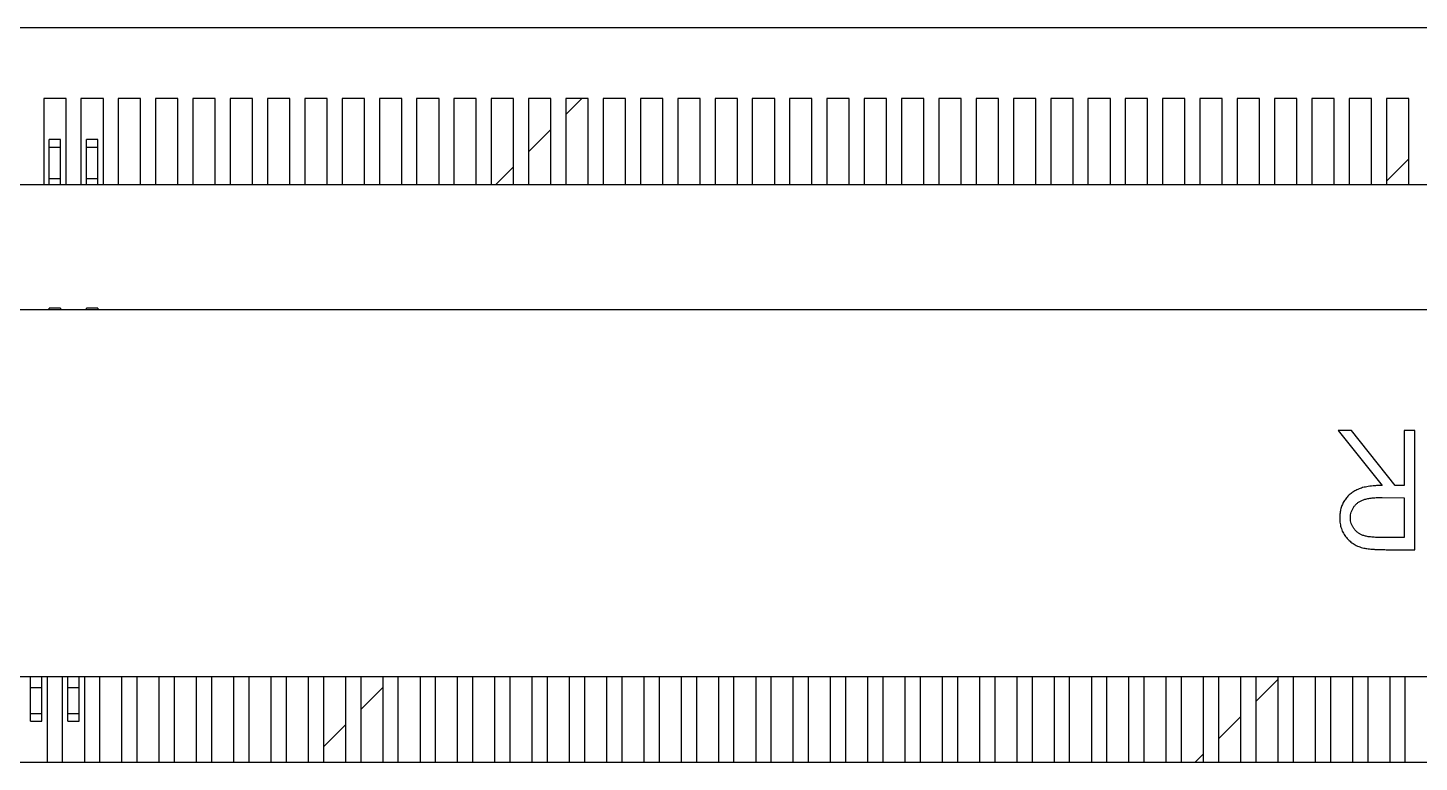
# Model space of a CAD drawing. Header units: millimetres. Extents: x 0 to 841, y 0 to 594.
# Drawn here: x 434.05 to 452.7, y 370.23 to 380.08 of the extents above; entities that cross this region are included whole.
import ezdxf

# ---------------------------------------------------------------- set-up
doc = ezdxf.new("R2010")
doc.units = ezdxf.units.MM
doc.header["$LTSCALE"] = 46.255
doc.layers.add('ASSEM_MEM', color=7, linetype='CONTINUOUS')

msp = doc.modelspace()

# ---------------------------------------------------------------- linework, layer by layer
at = {"layer": 'ASSEM_MEM', "color": 4, "linetype": 'CONTINUOUS'}
for p, q in [((463.357, 380.082), (400.707, 380.082)), ((434.562, 379.132), (434.262, 379.132)), ((434.262, 379.132), (434.262, 377.982)), ((434.562, 377.982), (434.562, 379.132)), ((435.062, 379.132), (434.762, 379.132)), ((434.762, 379.132), (434.762, 377.982)), ((435.062, 377.982), (435.062, 379.132)), ((435.562, 379.132), (435.262, 379.132)), ((435.262, 379.132), (435.262, 377.982)), ((435.562, 377.982), (435.562, 379.132)), ((436.062, 379.132), (435.762, 379.132)), ((435.762, 379.132), (435.762, 377.982)), ((436.062, 377.982), (436.062, 379.132)), ((436.562, 379.132), (436.262, 379.132)), ((436.262, 379.132), (436.262, 377.982)), ((436.562, 377.982), (436.562, 379.132)), ((437.062, 379.132), (436.762, 379.132)), ((436.762, 379.132), (436.762, 377.982)), ((437.062, 377.982), (437.062, 379.132)), ((437.562, 379.132), (437.262, 379.132)), ((437.262, 379.132), (437.262, 377.982)), ((437.562, 377.982), (437.562, 379.132)), ((438.062, 379.132), (437.762, 379.132)), ((437.762, 379.132), (437.762, 377.982)), ((438.062, 377.982), (438.062, 379.132)), ((438.562, 379.132), (438.262, 379.132)), ((438.262, 379.132), (438.262, 377.982)), ((438.562, 377.982), (438.562, 379.132)), ((439.062, 379.132), (438.762, 379.132)), ((438.762, 379.132), (438.762, 377.982)), ((439.062, 377.982), (439.062, 379.132)), ((439.562, 379.132), (439.262, 379.132)), ((439.262, 379.132), (439.262, 377.982)), ((439.562, 377.982), (439.562, 379.132)), ((440.062, 379.132), (439.762, 379.132)), ((439.762, 379.132), (439.762, 377.982)), ((440.062, 377.982), (440.062, 379.132)), ((440.562, 379.132), (440.262, 379.132)), ((440.262, 379.132), (440.262, 377.982)), ((440.562, 377.982), (440.562, 379.132)), ((441.062, 379.132), (440.762, 379.132)), ((440.762, 379.132), (440.762, 377.982)), ((441.062, 377.982), (441.062, 379.132)), ((441.562, 379.132), (441.262, 379.132)), ((441.262, 379.132), (441.262, 377.982)), ((441.562, 377.982), (441.562, 379.132)), ((442.062, 379.132), (441.762, 379.132)), ((441.762, 379.132), (441.762, 377.982)), ((442.062, 377.982), (442.062, 379.132)), ((442.562, 379.132), (442.262, 379.132)), ((442.262, 379.132), (442.262, 377.982)), ((442.562, 377.982), (442.562, 379.132)), ((443.062, 379.132), (442.762, 379.132)), ((442.762, 379.132), (442.762, 377.982)), ((443.062, 377.982), (443.062, 379.132)), ((443.562, 379.132), (443.262, 379.132)), ((443.262, 379.132), (443.262, 377.982)), ((443.562, 377.982), (443.562, 379.132)), ((444.062, 379.132), (443.762, 379.132)), ((443.762, 379.132), (443.762, 377.982)), ((444.062, 377.982), (444.062, 379.132)), ((444.562, 379.132), (444.262, 379.132)), ((444.262, 379.132), (444.262, 377.982)), ((444.562, 377.982), (444.562, 379.132)), ((445.062, 379.132), (444.762, 379.132)), ((444.762, 379.132), (444.762, 377.982)), ((445.062, 377.982), (445.062, 379.132)), ((445.562, 379.132), (445.262, 379.132)), ((445.262, 379.132), (445.262, 377.982)), ((445.562, 377.982), (445.562, 379.132)), ((446.062, 379.132), (445.762, 379.132)), ((445.762, 379.132), (445.762, 377.982)), ((446.062, 377.982), (446.062, 379.132)), ((446.562, 379.132), (446.262, 379.132)), ((446.262, 379.132), (446.262, 377.982)), ((446.562, 377.982), (446.562, 379.132)), ((447.062, 379.132), (446.762, 379.132)), ((446.762, 379.132), (446.762, 377.982)), ((447.062, 377.982), (447.062, 379.132)), ((447.562, 379.132), (447.262, 379.132)), ((447.262, 379.132), (447.262, 377.982)), ((447.562, 377.982), (447.562, 379.132)), ((448.062, 379.132), (447.762, 379.132)), ((447.762, 379.132), (447.762, 377.982)), ((448.062, 377.982), (448.062, 379.132)), ((448.562, 379.132), (448.262, 379.132)), ((448.262, 379.132), (448.262, 377.982)), ((448.562, 377.982), (448.562, 379.132)), ((449.062, 379.132), (448.762, 379.132)), ((448.762, 379.132), (448.762, 377.982)), ((449.062, 377.982), (449.062, 379.132)), ((449.562, 379.132), (449.262, 379.132)), ((449.262, 379.132), (449.262, 377.982)), ((449.562, 377.982), (449.562, 379.132)), ((450.062, 379.132), (449.762, 379.132)), ((449.762, 379.132), (449.762, 377.982)), ((450.062, 377.982), (450.062, 379.132)), ((450.562, 379.132), (450.262, 379.132)), ((450.262, 379.132), (450.262, 377.982)), ((450.562, 377.982), (450.562, 379.132)), ((451.062, 379.132), (450.762, 379.132)), ((450.762, 379.132), (450.762, 377.982)), ((451.062, 377.982), (451.062, 379.132)), ((451.562, 379.132), (451.262, 379.132)), ((451.262, 379.132), (451.262, 377.982)), ((451.562, 377.982), (451.562, 379.132)), ((452.062, 379.132), (451.762, 379.132)), ((451.762, 379.132), (451.762, 377.982)), ((452.062, 377.982), (452.062, 379.132)), ((452.562, 379.132), (452.262, 379.132)), ((452.262, 379.132), (452.262, 377.982)), ((452.562, 377.982), (452.562, 379.132)), ((434.312, 370.232), (434.312, 371.382)), ((434.512, 371.382), (434.512, 370.232)), ((434.812, 370.232), (434.812, 371.382)), ((435.012, 371.382), (435.012, 370.232)), ((435.312, 370.232), (435.312, 371.382)), ((435.512, 371.382), (435.512, 370.232)), ((435.812, 370.232), (435.812, 371.382)), ((436.012, 371.382), (436.012, 370.232)), ((436.312, 370.232), (436.312, 371.382)), ((436.512, 371.382), (436.512, 370.232)), ((436.812, 370.232), (436.812, 371.382)), ((437.012, 371.382), (437.012, 370.232)), ((437.312, 370.232), (437.312, 371.382)), ((437.512, 371.382), (437.512, 370.232)), ((437.812, 370.232), (437.812, 371.382)), ((438.012, 371.382), (438.012, 370.232)), ((438.312, 370.232), (438.312, 371.382)), ((438.512, 371.382), (438.512, 370.232)), ((438.812, 370.232), (438.812, 371.382)), ((439.012, 371.382), (439.012, 370.232)), ((439.312, 370.232), (439.312, 371.382)), ((439.512, 371.382), (439.512, 370.232)), ((439.812, 370.232), (439.812, 371.382)), ((440.012, 371.382), (440.012, 370.232)), ((440.312, 370.232), (440.312, 371.382)), ((440.512, 371.382), (440.512, 370.232)), ((440.812, 370.232), (440.812, 371.382)), ((441.012, 371.382), (441.012, 370.232)), ((441.312, 370.232), (441.312, 371.382)), ((441.512, 371.382), (441.512, 370.232)), ((441.812, 370.232), (441.812, 371.382)), ((442.012, 371.382), (442.012, 370.232)), ((442.312, 370.232), (442.312, 371.382)), ((442.512, 371.382), (442.512, 370.232)), ((442.812, 370.232), (442.812, 371.382)), ((443.012, 371.382), (443.012, 370.232)), ((443.312, 370.232), (443.312, 371.382)), ((443.512, 371.382), (443.512, 370.232)), ((443.812, 370.232), (443.812, 371.382)), ((444.012, 371.382), (444.012, 370.232)), ((444.312, 370.232), (444.312, 371.382)), ((444.512, 371.382), (444.512, 370.232)), ((444.812, 370.232), (444.812, 371.382)), ((445.012, 371.382), (445.012, 370.232)), ((445.312, 370.232), (445.312, 371.382)), ((445.512, 371.382), (445.512, 370.232)), ((445.812, 370.232), (445.812, 371.382)), ((446.012, 371.382), (446.012, 370.232)), ((446.312, 370.232), (446.312, 371.382)), ((446.512, 371.382), (446.512, 370.232)), ((446.812, 370.232), (446.812, 371.382)), ((447.012, 371.382), (447.012, 370.232)), ((447.312, 370.232), (447.312, 371.382)), ((447.512, 371.382), (447.512, 370.232)), ((447.812, 370.232), (447.812, 371.382)), ((448.012, 371.382), (448.012, 370.232)), ((448.312, 370.232), (448.312, 371.382)), ((448.512, 371.382), (448.512, 370.232)), ((448.812, 370.232), (448.812, 371.382)), ((449.012, 371.382), (449.012, 370.232)), ((449.312, 370.232), (449.312, 371.382)), ((449.512, 371.382), (449.512, 370.232)), ((449.812, 370.232), (449.812, 371.382)), ((450.012, 371.382), (450.012, 370.232)), ((450.312, 370.232), (450.312, 371.382)), ((450.512, 371.382), (450.512, 370.232)), ((450.812, 370.232), (450.812, 371.382)), ((451.012, 371.382), (451.012, 370.232)), ((451.312, 370.232), (451.312, 371.382)), ((451.512, 371.382), (451.512, 370.232)), ((451.812, 370.232), (451.812, 371.382)), ((452.012, 371.382), (452.012, 370.232)), ((452.312, 370.232), (452.312, 371.382)), ((452.512, 371.382), (452.512, 370.232)), ((395.537, 370.232), (455.812, 370.232))]:
    msp.add_line(p, q, dxfattribs=at)
at = {"layer": 'ASSEM_MEM', "color": 2, "linetype": 'CONTINUOUS'}
for p, q in [((441.262, 378.919), (441.475, 379.132)), ((440.762, 378.419), (441.062, 378.719)), ((452.262, 378.025), (452.562, 378.325)), ((440.325, 377.982), (440.562, 378.219)), ((438.512, 370.939), (438.812, 371.239)), ((450.512, 371.046), (450.812, 371.346)), ((450.012, 370.546), (450.312, 370.846)), ((438.012, 370.439), (438.312, 370.739)), ((449.698, 370.232), (449.812, 370.346)), ((437.805, 370.232), (437.812, 370.239))]:
    msp.add_line(p, q, dxfattribs=at)
at = {"layer": 'ASSEM_MEM', "color": 7, "linetype": 'CONTINUOUS'}
for p, q in [((434.487, 378.582), (434.337, 378.582)), ((434.337, 377.982), (434.337, 378.582)), ((434.487, 377.982), (434.487, 378.582)), ((434.987, 378.582), (434.837, 378.582)), ((434.837, 377.982), (434.837, 378.582)), ((434.987, 377.982), (434.987, 378.582)), ((395.537, 377.982), (468.537, 377.982)), ((395.537, 376.302), (468.537, 376.302)), ((434.487, 376.322), (434.337, 376.322)), ((434.337, 376.302), (434.337, 376.322)), ((434.487, 376.322), (434.487, 376.302)), ((434.987, 376.322), (434.837, 376.322)), ((434.837, 376.302), (434.837, 376.322)), ((434.987, 376.322), (434.987, 376.302)), ((451.794, 374.682), (451.617, 374.682)), ((451.617, 374.682), (452.204, 373.943)), ((452.382, 373.943), (451.794, 374.682)), ((452.642, 374.682), (452.499, 374.682)), ((452.499, 374.682), (452.499, 373.943)), ((452.642, 373.082), (452.642, 374.682)), ((452.499, 373.943), (452.382, 373.943)), ((452.206, 373.781), (452.499, 373.779)), ((452.499, 373.779), (452.499, 373.246)), ((452.499, 373.246), (452.199, 373.246)), ((452.322, 373.082), (452.642, 373.082)), ((395.537, 371.382), (468.537, 371.382)), ((434.087, 370.782), (434.087, 371.382)), ((434.237, 370.782), (434.237, 371.382)), ((434.587, 370.782), (434.587, 371.382)), ((434.737, 370.782), (434.737, 371.382)), ((434.087, 370.782), (434.237, 370.782)), ((434.587, 370.782), (434.737, 370.782))]:
    msp.add_line(p, q, dxfattribs=at)
at = {"layer": 'ASSEM_MEM', "color": 9, "linetype": 'CONTINUOUS'}
for p, q in [((434.337, 378.482), (434.487, 378.482)), ((434.837, 378.482), (434.987, 378.482)), ((434.487, 378.056), (434.337, 378.056)), ((434.987, 378.056), (434.837, 378.056)), ((434.087, 371.232), (434.237, 371.232)), ((434.587, 371.232), (434.737, 371.232)), ((434.237, 370.882), (434.087, 370.882)), ((434.737, 370.882), (434.587, 370.882))]:
    msp.add_line(p, q, dxfattribs=at)
at = {"layer": 'ASSEM_MEM', "color": 7, "linetype": 'CONTINUOUS'}
for points, knots in [([(452.204, 373.943), (452.188, 373.943), (452.155, 373.943), (452.108, 373.94), (452.063, 373.936), (452.021, 373.93), (451.982, 373.923), (451.945, 373.915), (451.912, 373.904), (451.871, 373.888), (451.826, 373.864), (451.776, 373.83), (451.734, 373.788), (451.699, 373.741), (451.671, 373.689), (451.651, 373.633), (451.639, 373.573), (451.638, 373.531), (451.637, 373.51)], [0, 0, 0, 0, 0.062052, 0.120621, 0.175789, 0.228041, 0.2771, 0.323011, 0.366127, 0.406783, 0.483311, 0.556994, 0.62881, 0.700809, 0.773286, 0.846279, 0.92122, 1, 1, 1, 1]), ([(451.781, 373.509), (451.781, 373.523), (451.782, 373.549), (451.791, 373.587), (451.806, 373.623), (451.826, 373.657), (451.851, 373.687), (451.881, 373.714), (451.915, 373.735), (451.948, 373.75), (451.976, 373.759), (452.001, 373.765), (452.028, 373.77), (452.059, 373.774), (452.091, 373.778), (452.127, 373.78), (452.166, 373.781), (452.192, 373.781), (452.206, 373.781)], [0, 0, 0, 0, 0.069051, 0.136825, 0.203678, 0.272717, 0.341538, 0.410538, 0.481222, 0.554898, 0.594914, 0.639318, 0.687745, 0.740876, 0.798815, 0.861087, 0.928332, 1, 1, 1, 1]), ([(451.637, 373.51), (451.637, 373.497), (451.638, 373.472), (451.642, 373.434), (451.649, 373.399), (451.659, 373.365), (451.671, 373.332), (451.687, 373.301), (451.705, 373.272), (451.727, 373.244), (451.749, 373.218), (451.775, 373.195), (451.801, 373.174), (451.829, 373.155), (451.86, 373.138), (451.891, 373.124), (451.925, 373.112), (451.948, 373.106), (451.96, 373.104)], [0, 0, 0, 0, 0.068359, 0.134815, 0.198683, 0.261561, 0.323202, 0.38431, 0.445928, 0.507648, 0.56935, 0.630173, 0.690547, 0.750868, 0.811255, 0.872936, 0.935783, 1, 1, 1, 1]), ([(452.199, 373.246), (452.185, 373.246), (452.158, 373.246), (452.119, 373.247), (452.083, 373.249), (452.05, 373.253), (452.02, 373.256), (451.993, 373.261), (451.97, 373.267), (451.943, 373.275), (451.913, 373.289), (451.88, 373.31), (451.851, 373.335), (451.827, 373.365), (451.806, 373.398), (451.791, 373.434), (451.782, 373.471), (451.781, 373.496), (451.781, 373.509)], [0, 0, 0, 0, 0.074914, 0.144717, 0.208889, 0.268066, 0.321121, 0.369353, 0.412348, 0.450692, 0.520831, 0.589035, 0.657087, 0.726936, 0.795981, 0.863635, 0.931186, 1, 1, 1, 1]), ([(451.96, 373.104), (451.968, 373.102), (451.988, 373.098), (452.02, 373.093), (452.057, 373.09), (452.099, 373.087), (452.147, 373.085), (452.201, 373.083), (452.26, 373.082), (452.301, 373.082), (452.322, 373.082)], [0, 0, 0, 0, 0.073628, 0.162615, 0.265302, 0.382842, 0.515178, 0.661566, 0.823742, 1, 1, 1, 1])]:
    msp.add_open_spline(points, degree=3, knots=knots, dxfattribs=at)

doc.saveas('drawing.dxf')
